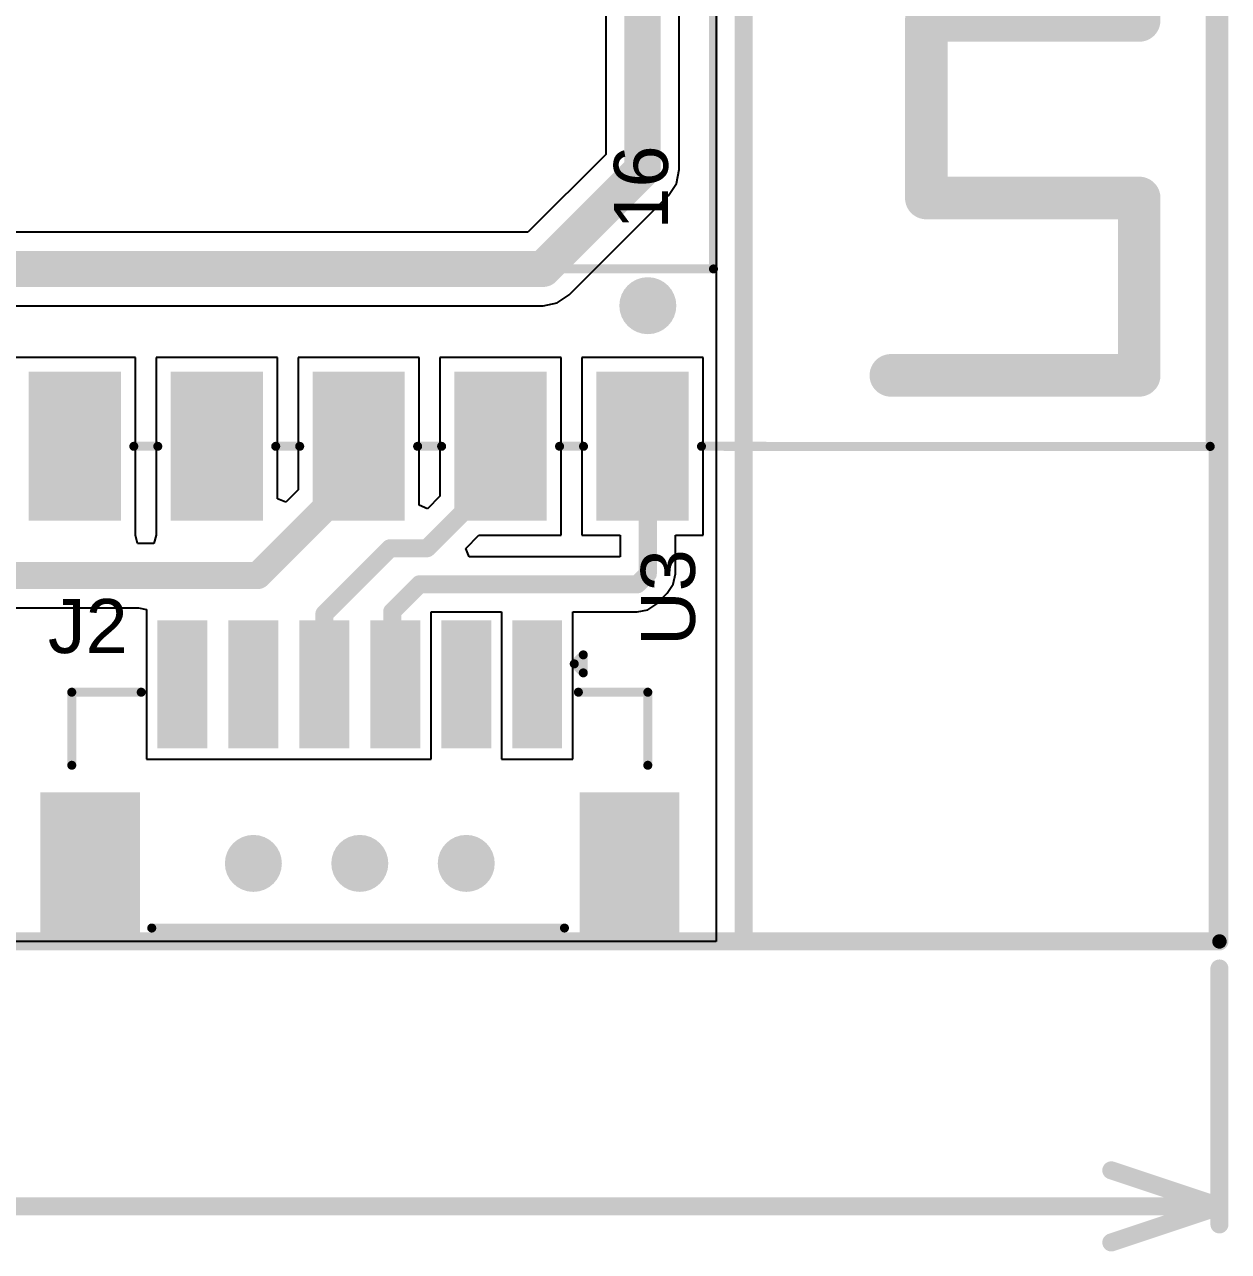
# Model space of a CAD drawing. Header units: inches. Extents: x -0.24 to 5.71, y -0.19 to 1.19.
# Drawn here: x 5.046 to 5.714, y -0.165 to 0.516 of the extents above; entities that cross this region are included whole.
import ezdxf

# ---------------------------------------------------------------- set-up
doc = ezdxf.new("R2010")
doc.units = ezdxf.units.IN
doc.header["$MEASUREMENT"] = 0
for name, color, linetype in [('Board Outline', 216, 'Continuous'), ('Bottom Layer', 5, 'Continuous'), ('Bottom Solder', 6, 'Continuous'), ('Keep-Out Layer', 6, 'Continuous'), ('Top Layer', 1, 'Continuous'), ('Top Overlay', 2, 'Continuous'), ('Top Paste', 8, 'Continuous'), ('Top Solder', 216, 'Continuous'), ('Via Holes', 16, 'Continuous')]:
    doc.layers.add(name, color=color, linetype=linetype)
doc.styles.add('Arial', font='', dxfattribs={"height": 0.2})
doc.styles.get('Arial').set_extended_font_data('Arial')

# ---------------------------------------------------------------- blocks, each defined once
blk = doc.blocks.new('BW16_15')
at = {"layer": 'Top Layer'}
for points in [[(0.35433, 0.29921), (0.35433, 0.25197), (0.27559, 0.25197), (0.27559, 0.29921)], [(0.35433, 0.22047), (0.35433, 0.17323), (0.27559, 0.17323), (0.27559, 0.22047)], [(0.35433, 0.14173), (0.35433, 0.09449), (0.27559, 0.09449), (0.27559, 0.14173)], [(0.35433, 0.06299), (0.35433, 0.01575), (0.27559, 0.01575), (0.27559, 0.06299)], [(0.35433, -0.01575), (0.35433, -0.06299), (0.27559, -0.06299), (0.27559, -0.01575)]]:
    blk.add_hatch(color=1, dxfattribs=at).paths.add_polyline_path(points)
at = {"layer": 'Top Paste'}
for points in [[(0.35433, 0.29921), (0.35433, 0.25197), (0.27559, 0.25197), (0.27559, 0.29921)], [(0.35433, 0.22047), (0.35433, 0.17323), (0.27559, 0.17323), (0.27559, 0.22047)], [(0.35433, 0.14173), (0.35433, 0.09449), (0.27559, 0.09449), (0.27559, 0.14173)], [(0.35433, 0.06299), (0.35433, 0.01575), (0.27559, 0.01575), (0.27559, 0.06299)], [(0.35433, -0.01575), (0.35433, -0.06299), (0.27559, -0.06299), (0.27559, -0.01575)]]:
    blk.add_hatch(color=8, dxfattribs=at).paths.add_polyline_path(points)
at = {"layer": 'Top Solder'}
for points in [[(0.3563, 0.30118), (0.3563, 0.25), (0.27362, 0.25), (0.27362, 0.30118)], [(0.3563, 0.22244), (0.3563, 0.17126), (0.27362, 0.17126), (0.27362, 0.22244)], [(0.3563, 0.1437), (0.3563, 0.09252), (0.27362, 0.09252), (0.27362, 0.1437)], [(0.3563, 0.06496), (0.3563, 0.01378), (0.27362, 0.01378), (0.27362, 0.06496)], [(0.3563, -0.01378), (0.3563, -0.06496), (0.27362, -0.06496), (0.27362, -0.01378)]]:
    blk.add_hatch(color=216, dxfattribs=at).paths.add_polyline_path(points)
at = {"layer": 'Top Overlay'}
for points in [[(0.31496, 0.59055, 0.005, 0.005, 0), (-0.31496, 0.59055, 0.005, 0.005, 0)], [(0.31496, 0.30832, 0.005, 0.005, 0), (0.31504, 0.59059, 0.005, 0.005, 0)], [(0.0787, 0.55116, 0.02362, 0.02362, 0), (-0.0197, 0.55116, 0.02362, 0.02362, 0)], [(0.0787, 0.43306, 0.02362, 0.02362, 0), (0.0787, 0.55116, 0.02362, 0.02362, 0)], [(0.27559, 0.55118, 0.02362, 0.02362, 0), (0.17717, 0.55118, 0.02362, 0.02362, 0)], [(0.1772, 0.43306, 0.02362, 0.02362, 0), (0.1772, 0.55116, 0.02362, 0.02362, 0)], [(0.27559, 0.41339, 0.02362, 0.02362, 0), (0.27559, 0.55118, 0.02362, 0.02362, 0)], [(0.1772, 0.43306, 0.02362, 0.02362, 0), (0.0787, 0.43306, 0.02362, 0.02362, 0)], [(0.21654, 0.31496, 0.005, 0.005, 0), (-0.21653, 0.31496, 0.005, 0.005, 0)], [(0.21654, -0.27559, 0.005, 0.005, 0), (0.21654, 0.31496, 0.005, 0.005, 0)], [(0.31496, 0.22958, 0.005, 0.005, 0), (0.31496, 0.24287, 0.005, 0.005, 0)], [(0.31496, 0.15083, 0.005, 0.005, 0), (0.31496, 0.16413, 0.005, 0.005, 0)], [(0.31496, 0.07209, 0.005, 0.005, 0), (0.31496, 0.08539, 0.005, 0.005, 0)], [(0.31496, -0.00665, 0.005, 0.005, 0), (0.31496, 0.00665, 0.005, 0.005, 0)]]:
    blk.add_lwpolyline(points, format="xyseb", dxfattribs=at)
for points in [[(0.31371, 0.59055, 0.0025, 0.0025, 1), (0.31621, 0.59055, 0.0025, 0.0025, 1)], [(0.31379, 0.59059, 0.0025, 0.0025, 1), (0.31629, 0.59059, 0.0025, 0.0025, 1)], [(0.0728, 0.55116, 0.01181, 0.01181, 1), (0.08461, 0.55116, 0.01181, 0.01181, 1)], [(0.0728, 0.55116, 0.01181, 0.01181, 1), (0.08461, 0.55116, 0.01181, 0.01181, 1)], [(0.17126, 0.55118, 0.01181, 0.01181, 1), (0.18307, 0.55118, 0.01181, 0.01181, 1)], [(0.17129, 0.55116, 0.01181, 0.01181, 1), (0.18311, 0.55116, 0.01181, 0.01181, 1)], [(0.26969, 0.55118, 0.01181, 0.01181, 1), (0.2815, 0.55118, 0.01181, 0.01181, 1)], [(0.26969, 0.55118, 0.01181, 0.01181, 1), (0.2815, 0.55118, 0.01181, 0.01181, 1)], [(0.0728, 0.43306, 0.01181, 0.01181, 1), (0.08461, 0.43306, 0.01181, 0.01181, 1)], [(0.0728, 0.43306, 0.01181, 0.01181, 1), (0.08461, 0.43306, 0.01181, 0.01181, 1)], [(0.17129, 0.43306, 0.01181, 0.01181, 1), (0.18311, 0.43306, 0.01181, 0.01181, 1)], [(0.17129, 0.43306, 0.01181, 0.01181, 1), (0.18311, 0.43306, 0.01181, 0.01181, 1)], [(0.26969, 0.41339, 0.01181, 0.01181, 1), (0.2815, 0.41339, 0.01181, 0.01181, 1)], [(0.21529, 0.31496, 0.0025, 0.0025, 1), (0.21779, 0.31496, 0.0025, 0.0025, 1)], [(0.21529, 0.31496, 0.0025, 0.0025, 1), (0.21779, 0.31496, 0.0025, 0.0025, 1)], [(0.31371, 0.30832, 0.0025, 0.0025, 1), (0.31621, 0.30832, 0.0025, 0.0025, 1)], [(0.31371, 0.24287, 0.0025, 0.0025, 1), (0.31621, 0.24287, 0.0025, 0.0025, 1)], [(0.31371, 0.22958, 0.0025, 0.0025, 1), (0.31621, 0.22958, 0.0025, 0.0025, 1)], [(0.31371, 0.16413, 0.0025, 0.0025, 1), (0.31621, 0.16413, 0.0025, 0.0025, 1)], [(0.31371, 0.15083, 0.0025, 0.0025, 1), (0.31621, 0.15083, 0.0025, 0.0025, 1)], [(0.31371, 0.08539, 0.0025, 0.0025, 1), (0.31621, 0.08539, 0.0025, 0.0025, 1)], [(0.31371, 0.07209, 0.0025, 0.0025, 1), (0.31621, 0.07209, 0.0025, 0.0025, 1)], [(0.31371, 0.00665, 0.0025, 0.0025, 1), (0.31621, 0.00665, 0.0025, 0.0025, 1)], [(0.31371, -0.00665, 0.0025, 0.0025, 1), (0.31621, -0.00665, 0.0025, 0.0025, 1)]]:
    blk.add_lwpolyline(points, format="xyseb", close=True, dxfattribs=at)
at = {"layer": 'Top Overlay', "style": 'Arial'}
blk.add_text('16', height=0.03, rotation=-180, dxfattribs=at).set_placement((0.19466, 0.28971))
blk = doc.blocks.new('V________T______54')
at = {"layer": 'Top Layer'}
for points in [[(-0.17323, 0.08514), (-0.12598, 0.08514), (-0.12598, 0.01427), (-0.17323, 0.01427)], [(0.12598, 0.08514), (0.17323, 0.08514), (0.17323, 0.01427), (0.12598, 0.01427)], [(-0.10827, -0.01821), (-0.08858, -0.01821), (-0.08858, -0.0812), (-0.10827, -0.0812)], [(-0.0689, -0.01821), (-0.04921, -0.01821), (-0.04921, -0.0812), (-0.0689, -0.0812)], [(-0.02953, -0.01821), (-0.00984, -0.01821), (-0.00984, -0.0812), (-0.02953, -0.0812)], [(0.00984, -0.01821), (0.02953, -0.01821), (0.02953, -0.0812), (0.00984, -0.0812)], [(0.04921, -0.01821), (0.0689, -0.01821), (0.0689, -0.0812), (0.04921, -0.0812)], [(0.08858, -0.01821), (0.10827, -0.01821), (0.10827, -0.0812), (0.08858, -0.0812)]]:
    blk.add_hatch(color=1, dxfattribs=at).paths.add_polyline_path(points)
at = {"layer": 'Top Paste'}
for points in [[(-0.17323, 0.08514), (-0.12598, 0.08514), (-0.12598, 0.01427), (-0.17323, 0.01427)], [(0.12598, 0.08514), (0.17323, 0.08514), (0.17323, 0.01427), (0.12598, 0.01427)], [(-0.10827, -0.01821), (-0.08858, -0.01821), (-0.08858, -0.0812), (-0.10827, -0.0812)], [(-0.0689, -0.01821), (-0.04921, -0.01821), (-0.04921, -0.0812), (-0.0689, -0.0812)], [(-0.02953, -0.01821), (-0.00984, -0.01821), (-0.00984, -0.0812), (-0.02953, -0.0812)], [(0.00984, -0.01821), (0.02953, -0.01821), (0.02953, -0.0812), (0.00984, -0.0812)], [(0.04921, -0.01821), (0.0689, -0.01821), (0.0689, -0.0812), (0.04921, -0.0812)], [(0.08858, -0.01821), (0.10827, -0.01821), (0.10827, -0.0812), (0.08858, -0.0812)]]:
    blk.add_hatch(color=8, dxfattribs=at).paths.add_polyline_path(points)
at = {"layer": 'Top Solder'}
for points in [[(-0.17723, 0.08914), (-0.12198, 0.08914), (-0.12198, 0.01027), (-0.17723, 0.01027)], [(0.12198, 0.08914), (0.17723, 0.08914), (0.17723, 0.01027), (0.12198, 0.01027)], [(-0.11227, -0.01421), (-0.08458, -0.01421), (-0.08458, -0.0852), (-0.11227, -0.0852)], [(-0.0729, -0.01421), (-0.04521, -0.01421), (-0.04521, -0.0852), (-0.0729, -0.0852)], [(-0.03353, -0.01421), (-0.00584, -0.01421), (-0.00584, -0.0852), (-0.03353, -0.0852)], [(0.00584, -0.01421), (0.03353, -0.01421), (0.03353, -0.0852), (0.00584, -0.0852)], [(0.04521, -0.01421), (0.0729, -0.01421), (0.0729, -0.0852), (0.04521, -0.0852)], [(0.08458, -0.01421), (0.11227, -0.01421), (0.11227, -0.0852), (0.08458, -0.0852)]]:
    blk.add_hatch(color=216, dxfattribs=at).paths.add_polyline_path(points)
at = {"layer": 'Top Overlay'}
for points in [[(0.11544, 0.08556, 0.005, 0.005, 0), (-0.11356, 0.08556, 0.005, 0.005, 0)], [(-0.15981, -0.00474, 0.005, 0.005, 0), (-0.15981, -0.04528, 0.005, 0.005, 0)], [(0.15981, -0.00474, 0.005, 0.005, 0), (0.15981, -0.04528, 0.005, 0.005, 0)], [(-0.12128, -0.04528, 0.005, 0.005, 0), (-0.15981, -0.04528, 0.005, 0.005, 0)], [(0.15981, -0.04528, 0.005, 0.005, 0), (0.12128, -0.04528, 0.005, 0.005, 0)], [(-0.124, -0.056, 0.005, 0.005, 0), (-0.124, -0.066, 0.005, 0.005, 0)], [(-0.119, -0.061, 0.005, 0.005, 0), (-0.124, -0.056, 0.005, 0.005, 0)], [(-0.119, -0.061, 0.005, 0.005, 0), (-0.124, -0.066, 0.005, 0.005, 0)]]:
    blk.add_lwpolyline(points, format="xyseb", dxfattribs=at)
for points in [[(-0.11481, 0.08556, 0.0025, 0.0025, 1), (-0.11231, 0.08556, 0.0025, 0.0025, 1)], [(0.11419, 0.08556, 0.0025, 0.0025, 1), (0.11669, 0.08556, 0.0025, 0.0025, 1)], [(-0.16106, -0.00474, 0.0025, 0.0025, 1), (-0.15856, -0.00474, 0.0025, 0.0025, 1)], [(0.15856, -0.00474, 0.0025, 0.0025, 1), (0.16106, -0.00474, 0.0025, 0.0025, 1)], [(-0.16106, -0.04528, 0.0025, 0.0025, 1), (-0.15856, -0.04528, 0.0025, 0.0025, 1)], [(-0.16106, -0.04528, 0.0025, 0.0025, 1), (-0.15856, -0.04528, 0.0025, 0.0025, 1)], [(-0.12253, -0.04528, 0.0025, 0.0025, 1), (-0.12003, -0.04528, 0.0025, 0.0025, 1)], [(0.12003, -0.04528, 0.0025, 0.0025, 1), (0.12253, -0.04528, 0.0025, 0.0025, 1)], [(0.15856, -0.04528, 0.0025, 0.0025, 1), (0.16106, -0.04528, 0.0025, 0.0025, 1)], [(0.15856, -0.04528, 0.0025, 0.0025, 1), (0.16106, -0.04528, 0.0025, 0.0025, 1)], [(-0.12525, -0.056, 0.0025, 0.0025, 1), (-0.12275, -0.056, 0.0025, 0.0025, 1)], [(-0.12525, -0.056, 0.0025, 0.0025, 1), (-0.12275, -0.056, 0.0025, 0.0025, 1)], [(-0.12025, -0.061, 0.0025, 0.0025, 1), (-0.11775, -0.061, 0.0025, 0.0025, 1)], [(-0.12025, -0.061, 0.0025, 0.0025, 1), (-0.11775, -0.061, 0.0025, 0.0025, 1)], [(-0.12525, -0.066, 0.0025, 0.0025, 1), (-0.12275, -0.066, 0.0025, 0.0025, 1)], [(-0.12525, -0.066, 0.0025, 0.0025, 1), (-0.12275, -0.066, 0.0025, 0.0025, 1)]]:
    blk.add_lwpolyline(points, format="xyseb", close=True, dxfattribs=at)

msp = doc.modelspace()

# ---------------------------------------------------------------- hatches: boundary and pattern name
at = {"layer": 'Bottom Layer'}
h = msp.add_hatch(color=5, dxfattribs=at)
edge = h.paths.add_edge_path()
edge.add_arc((5.39184, 0.35973), 0.01181, 0, 360)
h = msp.add_hatch(color=5, dxfattribs=at)
edge = h.paths.add_edge_path()
edge.add_arc((5.17298, 0.0503), 0.01181, 0, 360)
h = msp.add_hatch(color=5, dxfattribs=at)
edge = h.paths.add_edge_path()
edge.add_arc((5.23203, 0.0503), 0.01181, 0, 360)
h = msp.add_hatch(color=5, dxfattribs=at)
edge = h.paths.add_edge_path()
edge.add_arc((5.29109, 0.0503), 0.01181, 0, 360)
at = {"layer": 'Bottom Solder'}
h = msp.add_hatch(color=6, dxfattribs=at)
edge = h.paths.add_edge_path()
edge.add_arc((5.39184, 0.35973), 0.01581, 0, 360)
h = msp.add_hatch(color=6, dxfattribs=at)
edge = h.paths.add_edge_path()
edge.add_arc((5.17298, 0.0503), 0.01581, 0, 360)
h = msp.add_hatch(color=6, dxfattribs=at)
edge = h.paths.add_edge_path()
edge.add_arc((5.23203, 0.0503), 0.01581, 0, 360)
h = msp.add_hatch(color=6, dxfattribs=at)
edge = h.paths.add_edge_path()
edge.add_arc((5.29109, 0.0503), 0.01581, 0, 360)
at = {"layer": 'Top Layer'}
h = msp.add_hatch(color=1, dxfattribs=at)
edge = h.paths.add_edge_path()
edge.add_arc((5.39184, 0.35973), 0.01181, 0, 360)
h = msp.add_hatch(color=1, dxfattribs=at)
edge = h.paths.add_edge_path()
edge.add_arc((5.17298, 0.0503), 0.01181, 0, 360)
h = msp.add_hatch(color=1, dxfattribs=at)
edge = h.paths.add_edge_path()
edge.add_arc((5.23203, 0.0503), 0.01181, 0, 360)
h = msp.add_hatch(color=1, dxfattribs=at)
edge = h.paths.add_edge_path()
edge.add_arc((5.29109, 0.0503), 0.01181, 0, 360)
at = {"layer": 'Top Solder'}
h = msp.add_hatch(color=216, dxfattribs=at)
edge = h.paths.add_edge_path()
edge.add_arc((5.39184, 0.35973), 0.01581, 0, 360)
h = msp.add_hatch(color=216, dxfattribs=at)
edge = h.paths.add_edge_path()
edge.add_arc((5.17298, 0.0503), 0.01581, 0, 360)
h = msp.add_hatch(color=216, dxfattribs=at)
edge = h.paths.add_edge_path()
edge.add_arc((5.23203, 0.0503), 0.01581, 0, 360)
h = msp.add_hatch(color=216, dxfattribs=at)
edge = h.paths.add_edge_path()
edge.add_arc((5.29109, 0.0503), 0.01581, 0, 360)
at = {"layer": 'Via Holes'}
h = msp.add_hatch(color=7, dxfattribs=at)
edge = h.paths.add_edge_path()
edge.add_arc((5.39184, 0.35973), 0.00591, 0, 360)
h = msp.add_hatch(color=7, dxfattribs=at)
edge = h.paths.add_edge_path()
edge.add_arc((5.17298, 0.0503), 0.00591, 0, 360)
h = msp.add_hatch(color=7, dxfattribs=at)
edge = h.paths.add_edge_path()
edge.add_arc((5.23203, 0.0503), 0.00591, 0, 360)
h = msp.add_hatch(color=7, dxfattribs=at)
edge = h.paths.add_edge_path()
edge.add_arc((5.29109, 0.0503), 0.00591, 0, 360)

# ---------------------------------------------------------------- linework, layer by layer
at = {"layer": 'Board Outline'}
for points in [[(5.709, 0.007, 0.01, 0.01, 0), (5.709, 1.188, 0.01, 0.01, 0)], [(5.709, 0.007, 0.008, 0.008, 0), (5.709, 1.188, 0.008, 0.008, 0)], [(0.00026, 0.007, 0.01, 0.01, 0), (5.709, 0.007, 0.01, 0.01, 0)], [(0.00026, 0.007, 0.008, 0.008, 0), (5.709, 0.007, 0.008, 0.008, 0)]]:
    msp.add_lwpolyline(points, format="xyseb", dxfattribs=at)
for points in [[(5.7065, 0.007, 0.005, 0.005, 1), (5.7115, 0.007, 0.005, 0.005, 1)], [(5.7065, 0.007, 0.005, 0.005, 1), (5.7115, 0.007, 0.005, 0.005, 1)], [(5.707, 0.007, 0.004, 0.004, 1), (5.711, 0.007, 0.004, 0.004, 1)], [(5.707, 0.007, 0.004, 0.004, 1), (5.711, 0.007, 0.004, 0.004, 1)]]:
    msp.add_lwpolyline(points, format="xyseb", close=True, dxfattribs=at)
at = {"layer": 'Bottom Layer'}
for p, q in [((5.42971, 1.188), (5.42971, 0.007)), ((5.42971, 0.007), (0.00026, 0.007))]:
    msp.add_line(p, q, dxfattribs=at)
at = {"layer": 'Keep-Out Layer'}
for points in [[(5.445, 0.007, 0.01, 0.01, 0), (5.445, 1.188, 0.01, 0.01, 0)], [(5.708, 0.007, 0.01, 0.01, 0), (5.708, 0.91221, 0.01, 0.01, 0)], [(5.445, 0.007, 0.01, 0.01, 0), (5.708, 0.007, 0.01, 0.01, 0)]]:
    msp.add_lwpolyline(points, format="xyseb", dxfattribs=at)
for points in [[(5.4425, 0.007, 0.005, 0.005, 1), (5.4475, 0.007, 0.005, 0.005, 1)], [(5.4425, 0.007, 0.005, 0.005, 1), (5.4475, 0.007, 0.005, 0.005, 1)], [(5.7055, 0.007, 0.005, 0.005, 1), (5.7105, 0.007, 0.005, 0.005, 1)], [(5.7055, 0.007, 0.005, 0.005, 1), (5.7105, 0.007, 0.005, 0.005, 1)]]:
    msp.add_lwpolyline(points, format="xyseb", close=True, dxfattribs=at)
at = {"layer": 'Top Layer'}
for p, q in [((5.42971, 1.188), (5.42971, 0.007)), ((5.36849, 0.86225), (5.36849, 0.44369)), ((5.40927, 0.43524), (5.40927, 0.86225)), ((5.36849, 0.44369), (5.32531, 0.40052)), ((5.40772, 0.42744), (5.40927, 0.43524)), ((5.4033, 0.42082), (5.40772, 0.42744)), ((5.34818, 0.3657), (5.4033, 0.42082)), ((5.32531, 0.40052), (4.87479, 0.40052)), ((5.33376, 0.35973), (5.34156, 0.36128)), ((5.34156, 0.36128), (5.34818, 0.3657)), ((5.01682, 0.35973), (5.33376, 0.35973)), ((5.10754, 0.33107), (5.0403, 0.33107)), ((5.10754, 0.23284), (5.10754, 0.33107)), ((5.18628, 0.33107), (5.11904, 0.33107)), ((5.11904, 0.33107), (5.11904, 0.23233)), ((5.18628, 0.2526), (5.18628, 0.33107)), ((5.26502, 0.33107), (5.19778, 0.33107)), ((5.19778, 0.33107), (5.19778, 0.25757)), ((5.26502, 0.249), (5.26502, 0.33107)), ((5.34376, 0.33107), (5.27652, 0.33107)), ((5.27652, 0.33107), (5.27652, 0.25396)), ((5.34376, 0.23233), (5.34376, 0.33107)), ((5.4225, 0.33107), (5.35526, 0.33107)), ((5.35526, 0.33107), (5.35526, 0.23233)), ((5.4225, 0.23233), (5.4225, 0.33107)), ((5.1909, 0.25069), (5.18628, 0.2526)), ((5.19778, 0.25757), (5.1909, 0.25069)), ((5.27652, 0.25396), (5.26964, 0.24709)), ((5.26964, 0.24709), (5.26502, 0.249)), ((5.10754, 0.23233), (5.10754, 0.23284)), ((5.10877, 0.22784), (5.10754, 0.23233)), ((5.11904, 0.23233), (5.11781, 0.22784)), ((5.11904, 0.23233), (5.11904, 0.23233)), ((5.29086, 0.22505), (5.29814, 0.23233)), ((5.29814, 0.23233), (5.34376, 0.23233)), ((5.35526, 0.23233), (5.37655, 0.23233)), ((5.37655, 0.23233), (5.37655, 0.22043)), ((5.40714, 0.21099), (5.40714, 0.23233)), ((5.40714, 0.23233), (5.4225, 0.23233)), ((5.11781, 0.22784), (5.10877, 0.22784)), ((5.29277, 0.22043), (5.29086, 0.22505)), ((5.37655, 0.22043), (5.29277, 0.22043)), ((5.40266, 0.20018), (5.40597, 0.20514)), ((5.40597, 0.20514), (5.40714, 0.21099)), ((5.3968, 0.19432), (5.40266, 0.20018)), ((4.97965, 0.19216), (5.10916, 0.19216)), ((5.10916, 0.19216), (5.11376, 0.1912)), ((5.11376, 0.1912), (5.11376, 0.10821)), ((5.38598, 0.18984), (5.39184, 0.191)), ((5.39184, 0.191), (5.3968, 0.19432)), ((5.27156, 0.10821), (5.27156, 0.18984)), ((5.27156, 0.18984), (5.31061, 0.18984)), ((5.31061, 0.18984), (5.31061, 0.10821)), ((5.3503, 0.10821), (5.3503, 0.18984)), ((5.3503, 0.18984), (5.38598, 0.18984)), ((5.11376, 0.10821), (5.27156, 0.10821)), ((5.31061, 0.10821), (5.3503, 0.10821)), ((5.42971, 0.007), (4.67002, 0.007))]:
    msp.add_line(p, q, dxfattribs=at)
for points in [[(5.38888, 0.43524, 0.02, 0.02, 0), (5.38888, 0.91162, 0.02, 0.02, 0)], [(5.33376, 0.38012, 0.02, 0.02, 0), (5.38888, 0.43524, 0.02, 0.02, 0)], [(4.66125, 0.38012, 0.02, 0.02, 0), (5.33376, 0.38012, 0.02, 0.02, 0)], [(5.2314, 0.26596, 0.015, 0.015, 0), (5.2314, 0.2817, 0.015, 0.015, 0)], [(5.31014, 0.26596, 0.01, 0.01, 0), (5.31014, 0.2817, 0.01, 0.01, 0)], [(5.38888, 0.2817, 0.01, 0.01, 0), (5.39184, 0.27874, 0.01, 0.01, 0)], [(5.39184, 0.21099, 0.01, 0.01, 0), (5.39184, 0.27874, 0.01, 0.01, 0)], [(5.17544, 0.21, 0.015, 0.015, 0), (5.2314, 0.26596, 0.015, 0.015, 0)], [(5.26932, 0.22513, 0.01, 0.01, 0), (5.31014, 0.26596, 0.01, 0.01, 0)], [(5.2124, 0.18875, 0.01, 0.01, 0), (5.24878, 0.22513, 0.01, 0.01, 0)], [(5.24878, 0.22513, 0.01, 0.01, 0), (5.26932, 0.22513, 0.01, 0.01, 0)], [(4.97226, 0.21, 0.015, 0.015, 0), (5.17544, 0.21, 0.015, 0.015, 0)], [(5.38598, 0.20513, 0.01, 0.01, 0), (5.39184, 0.21099, 0.01, 0.01, 0)], [(5.25, 0.19, 0.01, 0.01, 0), (5.26513, 0.20513, 0.01, 0.01, 0)], [(5.26513, 0.20513, 0.01, 0.01, 0), (5.38598, 0.20513, 0.01, 0.01, 0)], [(5.2124, 0.14975, 0.01, 0.01, 0), (5.2124, 0.18875, 0.01, 0.01, 0)], [(5.25, 0.15142, 0.01, 0.01, 0), (5.25, 0.19, 0.01, 0.01, 0)], [(5.21235, 0.1497, 0.01, 0.01, 0), (5.2124, 0.14975, 0.01, 0.01, 0)], [(5.25, 0.15142, 0.01, 0.01, 0), (5.25172, 0.1497, 0.01, 0.01, 0)]]:
    msp.add_lwpolyline(points, format="xyseb", dxfattribs=at)
for points in [[(5.38388, 0.43524, 0.01, 0.01, 1), (5.39388, 0.43524, 0.01, 0.01, 1)], [(5.38388, 0.43524, 0.01, 0.01, 1), (5.39388, 0.43524, 0.01, 0.01, 1)], [(5.32876, 0.38012, 0.01, 0.01, 1), (5.33876, 0.38012, 0.01, 0.01, 1)], [(5.32876, 0.38012, 0.01, 0.01, 1), (5.33876, 0.38012, 0.01, 0.01, 1)], [(5.22765, 0.2817, 0.0075, 0.0075, 1), (5.23515, 0.2817, 0.0075, 0.0075, 1)], [(5.30764, 0.2817, 0.005, 0.005, 1), (5.31264, 0.2817, 0.005, 0.005, 1)], [(5.38638, 0.2817, 0.005, 0.005, 1), (5.39138, 0.2817, 0.005, 0.005, 1)], [(5.38934, 0.27874, 0.005, 0.005, 1), (5.39434, 0.27874, 0.005, 0.005, 1)], [(5.38934, 0.27874, 0.005, 0.005, 1), (5.39434, 0.27874, 0.005, 0.005, 1)], [(5.22765, 0.26596, 0.0075, 0.0075, 1), (5.23515, 0.26596, 0.0075, 0.0075, 1)], [(5.22765, 0.26596, 0.0075, 0.0075, 1), (5.23515, 0.26596, 0.0075, 0.0075, 1)], [(5.30764, 0.26596, 0.005, 0.005, 1), (5.31264, 0.26596, 0.005, 0.005, 1)], [(5.30764, 0.26596, 0.005, 0.005, 1), (5.31264, 0.26596, 0.005, 0.005, 1)], [(5.24628, 0.22513, 0.005, 0.005, 1), (5.25128, 0.22513, 0.005, 0.005, 1)], [(5.24628, 0.22513, 0.005, 0.005, 1), (5.25128, 0.22513, 0.005, 0.005, 1)], [(5.26682, 0.22513, 0.005, 0.005, 1), (5.27182, 0.22513, 0.005, 0.005, 1)], [(5.26682, 0.22513, 0.005, 0.005, 1), (5.27182, 0.22513, 0.005, 0.005, 1)], [(5.17169, 0.21, 0.0075, 0.0075, 1), (5.17919, 0.21, 0.0075, 0.0075, 1)], [(5.17169, 0.21, 0.0075, 0.0075, 1), (5.17919, 0.21, 0.0075, 0.0075, 1)], [(5.38934, 0.21099, 0.005, 0.005, 1), (5.39434, 0.21099, 0.005, 0.005, 1)], [(5.38934, 0.21099, 0.005, 0.005, 1), (5.39434, 0.21099, 0.005, 0.005, 1)], [(5.26263, 0.20513, 0.005, 0.005, 1), (5.26763, 0.20513, 0.005, 0.005, 1)], [(5.26263, 0.20513, 0.005, 0.005, 1), (5.26763, 0.20513, 0.005, 0.005, 1)], [(5.38348, 0.20513, 0.005, 0.005, 1), (5.38848, 0.20513, 0.005, 0.005, 1)], [(5.38348, 0.20513, 0.005, 0.005, 1), (5.38848, 0.20513, 0.005, 0.005, 1)], [(5.2099, 0.18875, 0.005, 0.005, 1), (5.2149, 0.18875, 0.005, 0.005, 1)], [(5.2099, 0.18875, 0.005, 0.005, 1), (5.2149, 0.18875, 0.005, 0.005, 1)], [(5.2475, 0.19, 0.005, 0.005, 1), (5.2525, 0.19, 0.005, 0.005, 1)], [(5.2475, 0.19, 0.005, 0.005, 1), (5.2525, 0.19, 0.005, 0.005, 1)], [(5.20985, 0.1497, 0.005, 0.005, 1), (5.21485, 0.1497, 0.005, 0.005, 1)], [(5.2099, 0.14975, 0.005, 0.005, 1), (5.2149, 0.14975, 0.005, 0.005, 1)], [(5.2099, 0.14975, 0.005, 0.005, 1), (5.2149, 0.14975, 0.005, 0.005, 1)], [(5.2475, 0.15142, 0.005, 0.005, 1), (5.2525, 0.15142, 0.005, 0.005, 1)], [(5.2475, 0.15142, 0.005, 0.005, 1), (5.2525, 0.15142, 0.005, 0.005, 1)], [(5.24922, 0.1497, 0.005, 0.005, 1), (5.25422, 0.1497, 0.005, 0.005, 1)]]:
    msp.add_lwpolyline(points, format="xyseb", close=True, dxfattribs=at)
at = {"layer": 'Top Overlay'}
for points in [[(5.709, -0.15, 0.01, 0.01, 0), (5.709, -0.008, 0.01, 0.01, 0)], [(5.649, -0.12, 0.01, 0.01, 0), (5.709, -0.14, 0.01, 0.01, 0)], [(3.14953, -0.14, 0.01, 0.01, 0), (5.709, -0.14, 0.01, 0.01, 0)], [(5.649, -0.16, 0.01, 0.01, 0), (5.709, -0.14, 0.01, 0.01, 0)]]:
    msp.add_lwpolyline(points, format="xyseb", dxfattribs=at)
for points in [[(5.7065, -0.008, 0.005, 0.005, 1), (5.7115, -0.008, 0.005, 0.005, 1)], [(5.6465, -0.12, 0.005, 0.005, 1), (5.6515, -0.12, 0.005, 0.005, 1)], [(5.7065, -0.14, 0.005, 0.005, 1), (5.7115, -0.14, 0.005, 0.005, 1)], [(5.7065, -0.14, 0.005, 0.005, 1), (5.7115, -0.14, 0.005, 0.005, 1)], [(5.7065, -0.14, 0.005, 0.005, 1), (5.7115, -0.14, 0.005, 0.005, 1)], [(5.7065, -0.15, 0.005, 0.005, 1), (5.7115, -0.15, 0.005, 0.005, 1)], [(5.6465, -0.16, 0.005, 0.005, 1), (5.6515, -0.16, 0.005, 0.005, 1)]]:
    msp.add_lwpolyline(points, format="xyseb", close=True, dxfattribs=at)

# ---------------------------------------------------------------- block references
for name, p, rotation in [('BW16_15', (5.11329, 0.59666), 270), ('V________T______54', (5.23203, 0.1), 180)]:
    msp.add_blockref(name, p, dxfattribs=dict(rotation=rotation))

# ---------------------------------------------------------------- texts
at = {"layer": 'Top Overlay', "style": 'Arial'}
msp.add_text('U3', height=0.03, rotation=90, dxfattribs=at).set_placement((5.418, 0.17101))
msp.add_text('J2', height=0.03, dxfattribs=at).set_placement((5.05896, 0.16698))

doc.saveas('drawing.dxf')
